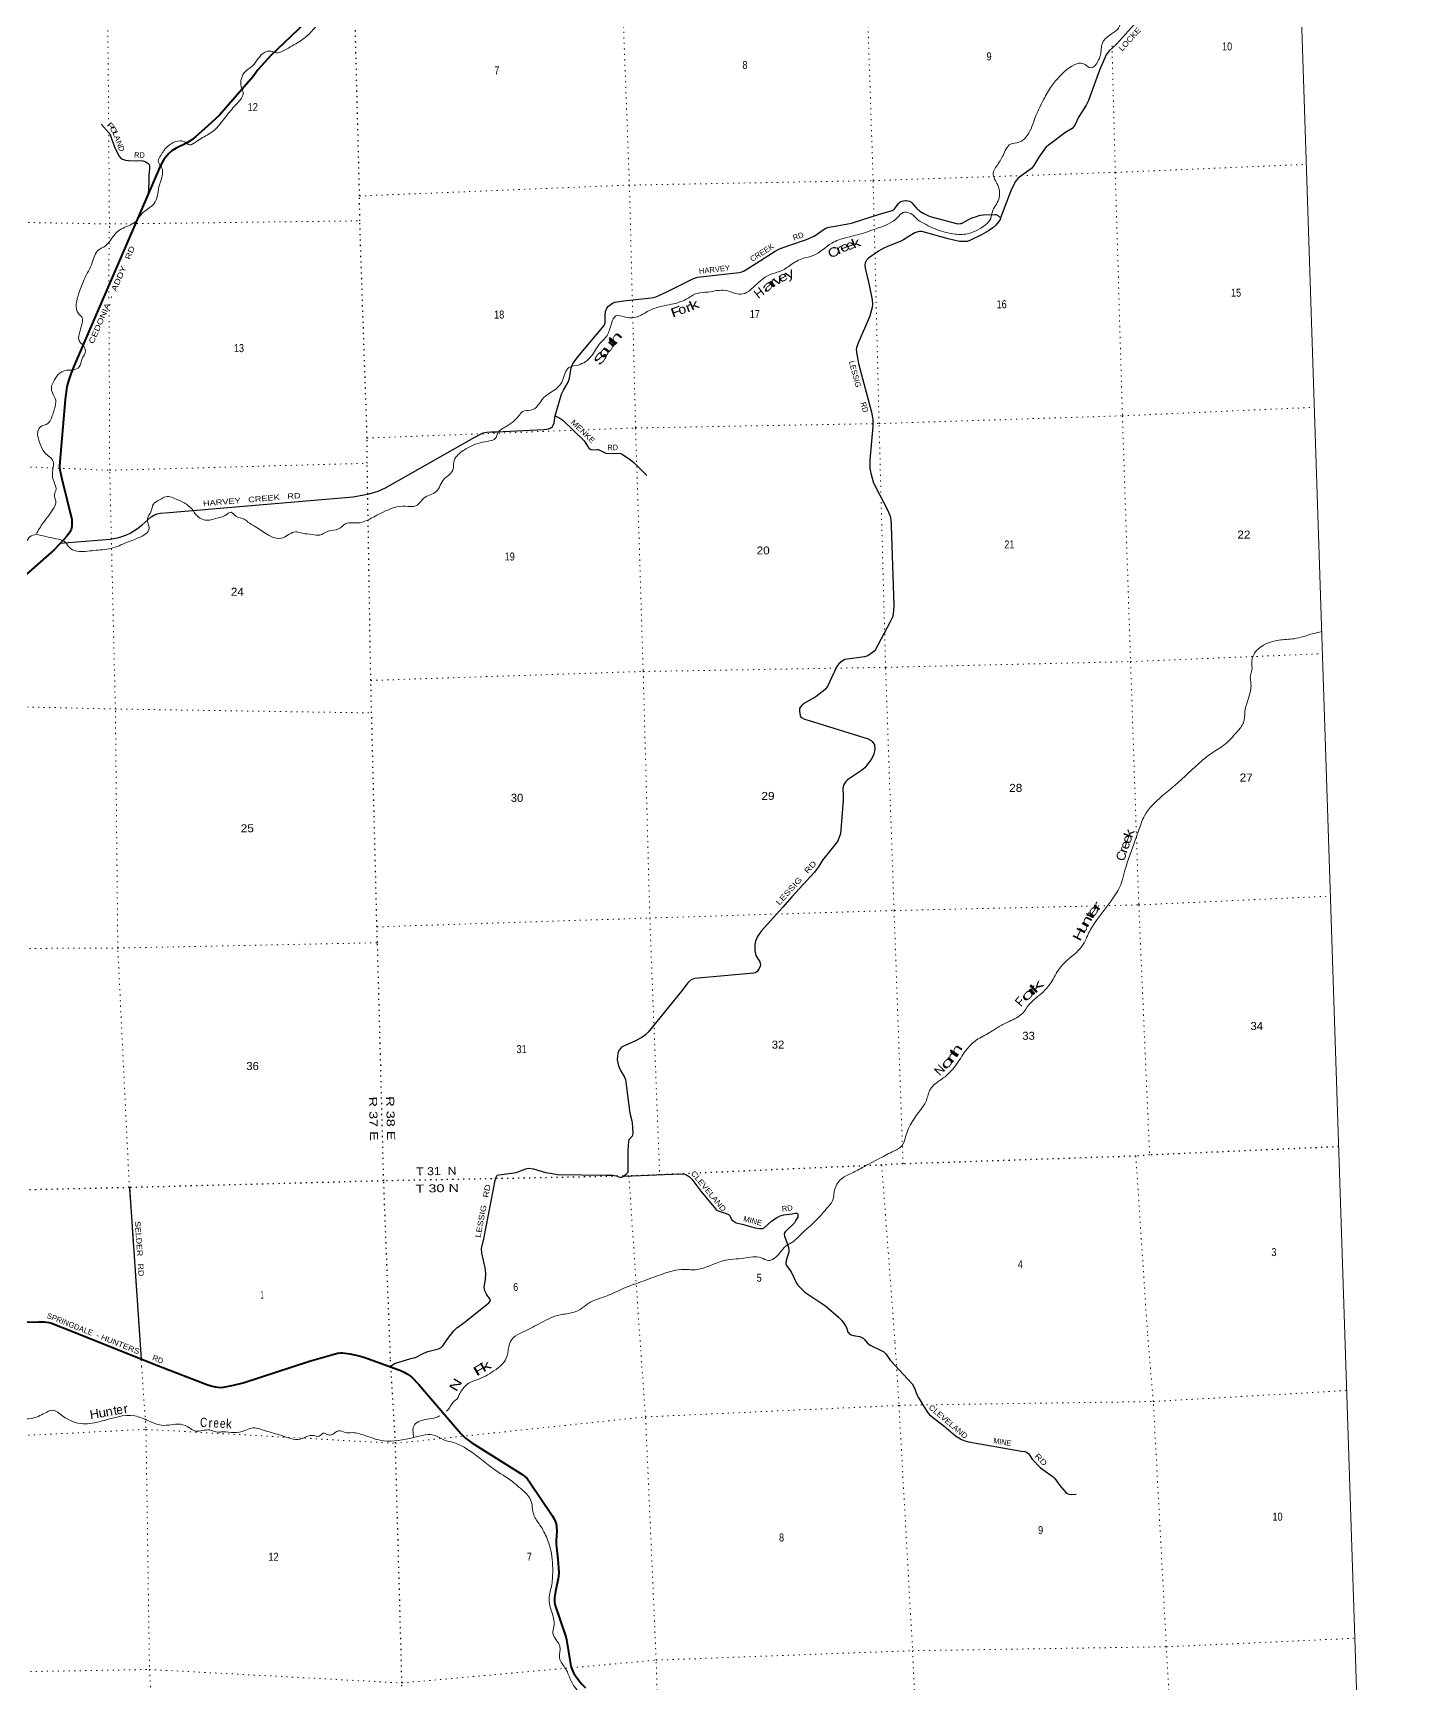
# Model space of a CAD drawing. Header units: feet. Extents: x 489137 to 739700, y 189004 to 379547.
# Drawn here: x 709501 to 739700, y 233906 to 270009 of the extents above; entities that cross this region are included whole.
import ezdxf
from ezdxf.enums import TextEntityAlignment as Align

# ---------------------------------------------------------------- set-up
doc = ezdxf.new("R2010")
doc.units = ezdxf.units.FT
doc.header["$LTSCALE"] = 80
doc.linetypes.add('DOTTED', pattern=[1.5, 0.3, -1.2])
for name, color, linetype, lineweight in [('26', 7, 'Continuous', 40), ('29', 7, 'Continuous', 25), ('39', 7, 'Continuous', 13), ('4', 7, 'Continuous', 13), ('6', 7, 'DOTTED', 25), ('7', 7, 'DOTTED', 13)]:
    doc.layers.add(name, color=color, linetype=linetype, lineweight=lineweight)
for name, color, linetype in [('27', 7, 'Continuous'), ('30', 7, 'Continuous'), ('41', 7, 'Continuous')]:
    doc.layers.add(name, color=color, linetype=linetype)

msp = doc.modelspace()

# ---------------------------------------------------------------- linework, layer by layer
at = {"layer": '26'}
for points in [[(719303.19, 273898.74), (714704.37, 269519.16), (714420.96, 269206.15), (714313.46, 269058), (713581.31, 268214.75), (713317.4, 267972.49), (713063.86, 267744.11), (712972.5, 267670.28), (712860.06, 267603.48), (712630.29, 267490.63), (712547.34, 267438.23), (712473.55, 267374.95), (712364.62, 267241.34), (712289.02, 267112.58), (710402, 262740.1), (710330.16, 262554.67), (710276.11, 262400.2), (710242.32, 262269.88), (710205.23, 261998.24), (710083.61, 260545.1), (710085.96, 260457.44), (710128.57, 260263.13), (710346.54, 259369.53), (710353.01, 259304.23), (710349.49, 259219.85), (710331.93, 259153.05), (710302.71, 259094.87), (710251.11, 259012.41), (710179.16, 258938.52), (709961.51, 258708.75), (709779.52, 258547.87), (706950.47, 256063.88)], [(707394.48, 242034.16), (708233.36, 242043.89), (708317.69, 242033.34), (708406.59, 242000.26), (708647.24, 241923.67), (708953.68, 241829.42), (709017.18, 241819.94), (709083.69, 241815.35), (709615.98, 241823.06), (709749.56, 241822.43), (709796.99, 241817.16), (709849.7, 241810.13), (709907.68, 241794.3), (710145.39, 241698.52), (712246.54, 240859.62)], [(712246.54, 240859.62), (713301.57, 240457.13), (713418.19, 240421.83), (713488.34, 240404.13), (713591.48, 240390.19), (713666.75, 240392.97), (713884.18, 240437.6), (714096.15, 240489.65), (715544.13, 240964.94)], [(715544.13, 240964.94), (716161.05, 241138.96), (716222.77, 241146.47), (716271.96, 241146.47), (716431.37, 241123.12), (716635.43, 241078.49), (716732.26, 241051.54), (716856.25, 241006.97)], [(716856.25, 241006.97), (717561.1, 240752.8), (717619.02, 240724.46), (717692.12, 240683.06), (717776.22, 240624.65), (717934.75, 240458.26), (718855.28, 239380.67), (718959.11, 239281.41), (719095.09, 239181.58), (720213.78, 238477.16), (720304.16, 238395.79), (720374.49, 238302.75), (720853.33, 237589.67), (720907.69, 237504.59), (720941.15, 237409.75), (720949.51, 237351.18), (720956.02, 237242.69), (720941.15, 237052.72), (720943.44, 236963.97), (720978.21, 236635.74), (720998.3, 236342.83), (720991.98, 236248.58), (720923.75, 235930.42), (720904.92, 235800.3), (720904.92, 235694.31), (720917.86, 235619.55), (721039.55, 235278.91), (721144.65, 234962.15), (721168.35, 234878.42), (721253.38, 234341.47), (721277.78, 234250.43), (721323.07, 234146.22), (721380.34, 234060.75), (721498.7, 233909.12), (721582.71, 233818.55)]]:
    msp.add_lwpolyline(points, dxfattribs=at)
at = {"layer": '29'}
msp.add_line((711607.5, 244760.75), (711864.53, 241012.14), dxfattribs=at)
for points in [[(733588.94, 270201.31), (733195.72, 269767.02), (733036.95, 269617.27), (732971.61, 269531.56), (732822.73, 269194.38), (732584.2, 268534.75), (732534.91, 268431.67), (732359.06, 268155.89), (732299.72, 268021.55), (732270.2, 267970.55), (732223.59, 267921.32), (732086.05, 267837.65), (731700.39, 267552.97), (731658.64, 267518.38), (731495.42, 267296.13), (731390.18, 267109.43), (731332.46, 267049.14), (731105.52, 266878.12), (731033.58, 266824.77), (730975.49, 266755.59), (730887.07, 266560.18), (730656.45, 265967.35)], [(710994.61, 268016.33), (711158.46, 267829.6), (711194.05, 267766.32), (711272.54, 267533.83), (711374.65, 267326.33), (711412.42, 267281.19), (711458.5, 267251.12), (711520.61, 267227.06), (711589.6, 267218.44), (711901.18, 267211.48), (711945.34, 267201), (711975.38, 267187.96), (712020.94, 267154.02), (712037.49, 267130.83), (712047.5, 267107.78), (712050.38, 267036.23), (712035.48, 266903.3), (712031.47, 266750.94), (712016.02, 266480.01)], [(710095.05, 258849.73), (711189.81, 258939.95), (711374.34, 258974.72), (711530.61, 259026.84), (711622.77, 259074.95), (711783.04, 259175.19), (711891.59, 259252.16), (712087.56, 259431.79), (712160.7, 259475.41), (712215.78, 259495.94), (712279.89, 259507.97), (712481.81, 259527.36), (716503.36, 259865.39), (716854.12, 259932.73), (717048.01, 259987.08), (717208.27, 260060.73), (719164.42, 261172.61), (719347.93, 261266.06), (719422.44, 261280.39), (719516.21, 261290.11), (719638.48, 261285.52), (720672.92, 261341.5), (720774.35, 261356.27), (720826.44, 261376.32), (720857.97, 261407.86), (720874.53, 261432.45), (720894.56, 261484.57), (720916.73, 261634.29), (721059.51, 262110.41), (721098.91, 262202.25), (721203.09, 262376.66), (721231.89, 262464.73), (721272.67, 262686.36), (721295.24, 262757.55), (721335.31, 262817.69), (721417.83, 262924.53), (721987.96, 263610.44), (722012.47, 263673.69), (722010.23, 263839.36), (722016.48, 263918.26), (722048.53, 263990.43), (722084.59, 264034.54), (722172.74, 264098.69), (722232.85, 264126.75), (722412.8, 264153), (723020.22, 264221.13), (723098.32, 264233), (723174.45, 264261.06), (723378.05, 264357.36), (723903.69, 264619.9), (723967.65, 264646.66), (724031.91, 264668.01), (724160, 264685.08), (724946.53, 264770.89), (725001.56, 264786.29), (725049.64, 264810.35), (725252.68, 264933.17), (725728.42, 265237.81), (725826.97, 265287.47), (726032.31, 265359.65), (726414.62, 265490.86), (726586.26, 265570.13), (726659.73, 265616.25), (726804.63, 265716.47), (726840.29, 265738.9), (726878.76, 265754.56), (726912.82, 265764.58), (727124.65, 265799.38), (727399.18, 265853.4), (728013.12, 266048.9), (728286.59, 266127.08), (728313.21, 266138.45), (728325.23, 266148.48), (728345.26, 266172.53), (728427.22, 266284.36), (728453.45, 266308.85), (728477.49, 266322.89), (728537.59, 266342.93), (728569.65, 266344.94), (728595.69, 266344.94), (728669.74, 266330.96), (728695.86, 266316.87), (728719.9, 266298.83), (728817.88, 266179.88), (728894.2, 266112.39), (728978.34, 266060.27), (729067.5, 266018.98), (729122.59, 265997.12), (729697.57, 265842.76), (729748.54, 265838.05), (729773.69, 265840.75), (729803.75, 265846.77), (730002.26, 265951.7), (730054.17, 265973.06), (730110.27, 265993.11), (730214.44, 266023.18), (730286.57, 266031.2), (730533.96, 266040.83), (730563.04, 266037.21), (730593.36, 266023.18), (730656.45, 265967.35)], [(730662.68, 265963.58), (730624.91, 265886.59), (730556.44, 265805.74), (730492.69, 265750.27), (730396.53, 265682.11), (730240.3, 265594.62), (730003.86, 265481.65), (729931.74, 265453.58), (729844.58, 265446.7), (729763.46, 265449.57), (729512.28, 265511.29), (728934.05, 265666.08), (728877.96, 265666.08), (728846.7, 265662.61), (728785.8, 265642.02), (728672.88, 265570.51), (728537.38, 265485.66), (728465.92, 265450.77), (728189.83, 265340.2), (728092.63, 265297.22), (727992.46, 265239.08), (727768.46, 265086.28), (727728.02, 265038.61), (727699.97, 264982.48), (727691.96, 264942.39), (727699.17, 264869.49), (727780.81, 264529.99), (727848.94, 264175.78), (727856.23, 264076.37), (727848.22, 264004.2), (727840.21, 263956.09), (727800.06, 263816.62), (727535.6, 263212.27), (727507.65, 263128.16), (727503.64, 263096.09), (727509.36, 263027.56), (727554.47, 262783.35), (727839.93, 261716.11), (727868.27, 261555.51), (727865.68, 261406.51), (727798.72, 260677.38), (727804.16, 260489.03), (727829.03, 260355.87), (727876.29, 260194.34), (727930.65, 260067.65), (728188.49, 259582.29), (728243.2, 259441.37), (728256.93, 259360.4), (728270.13, 259242.79), (728323.27, 257483.79), (728309.02, 257303.62), (728292.99, 257235.46), (728247.63, 257135.6), (728115.94, 256888.67)], [(720917.76, 261637.74), (721024.88, 261587.83), (721088.44, 261544.73), (721557.14, 261090.51), (721657.96, 260934.3), (721675.99, 260913.25), (721698.97, 260898.81), (721732.09, 260893.2), (721834.32, 260900.52), (721854.3, 260899.22), (721876.33, 260893.2), (721928.63, 260870.22), (722028.6, 260819.03), (722062.51, 260813.36), (722315.08, 260819.03), (722353.47, 260815.61), (722385.2, 260802.99), (722569.85, 260675.5), (722649.61, 260608.27), (722926.4, 260335.55)], [(728115.94, 256888.67), (727909.67, 256501.9), (727860.26, 256459.66), (727808.17, 256423.57), (727756.08, 256391.5), (727682.97, 256371.23), (727255.2, 256308.71), (727215.17, 256287.26), (727163.08, 256251.17), (727119.01, 256211.08), (727079.92, 256158.03), (726958.19, 255892.61), (726882.61, 255729.96), (726823.12, 255654.88), (726629.86, 255499.4), (726337.68, 255331.03), (726283.91, 255276.93), (726265.56, 255234.81), (726262.02, 255177.15), (726273.57, 255086.46), (726293.61, 255050.38), (726318.75, 255036.31), (726373.74, 255006.28), (726475.18, 254972.34), (727762.18, 254570.98), (727828.2, 254535.18), (727848.24, 254519.14), (727899.34, 254439.61), (727912.35, 254350.75), (727889.95, 254239.48), (727844.23, 254146.28), (727759.79, 254028.18), (727691.97, 253941.8), (727618.8, 253878.96), (727315.34, 253681.19), (727275.58, 253640.46), (727231.19, 253572.94), (727211.17, 253496.51), (727219.17, 253320.35), (727221.02, 253226.58), (727159.07, 252500.44), (727125.86, 252403.46), (727090.95, 252328.04), (726979.9, 252183.41), (726767.13, 251920.19), (726678.25, 251778.76), (726590.58, 251660.51), (726094.85, 251121), (725898.64, 250894.79), (725424.49, 250370.31), (725344, 250249.2), (725303.93, 250152.98), (725283.74, 250077.86), (725283.9, 249944.49), (725308.41, 249838.83), (725392.08, 249699.92), (725408.32, 249635.27), (725404.1, 249603.7), (725381.78, 249549.41), (725335.99, 249487.43), (725299.93, 249459.36), (725260.95, 249447.44), (723964.17, 249335.95), (723893.55, 249307.01), (723820.8, 249241.1), (723679.21, 249059.58), (722955.97, 248156.33), (722888.94, 248093.99), (722811.73, 248040.06), (722660.14, 247965.25), (722415.05, 247851.62), (722363.28, 247821.52), (722322.9, 247775.44), (722310.88, 247755.4), (722287.81, 247699.29), (722277.96, 247555.63), (722302.86, 247422.62), (722347.01, 247318.48), (722425.4, 247190.67), (722455.12, 247125.93), (722471.88, 247007.04), (722549.52, 246390.97), (722597.31, 246223.53), (722603.37, 246173.72), (722615.39, 245953.2), (722611.39, 245914.12), (722602.02, 245886.81), (722543.27, 245820.9), (722531.26, 245807.87), (722522.07, 245774.48), (722510.84, 245570.24), (722507.63, 245091.96)], [(717849.43, 241038.85), (718044.78, 241140.09), (718135.83, 241177.1), (718367.97, 241236.51), (718424.31, 241261.29), (718464.38, 241297.38), (718572.26, 241463.06), (718704.79, 241630.15), (718772.33, 241693.47), (718954.46, 241826.28), (719469.89, 242239.53), (719506.14, 242287.68), (719501, 242313.48), (719419.1, 242429.04), (719377.93, 242500.18), (719365.7, 242586.15), (719396.77, 242752.9), (719405.98, 242889.09), (719389.73, 243004.79), (719314.94, 243326.43), (719309.81, 243428.35), (719359.89, 243637), (719615.37, 244951.12), (719635.17, 245006.44), (719654.4, 245030.09), (719686.45, 245042.11), (719802.86, 245053.9), (720068.02, 245091.37), (720275.45, 245170.41), (720336.83, 245183.47), (720443.73, 245174.42), (720708.62, 245094.33), (720808.35, 245078.2), (720968.8, 245048.2), (722036.57, 245033.7), (722171.85, 245033.7), (722210.51, 245024.03), (722262.82, 245016.05), (722302.89, 244996.01), (722344.43, 244988.2), (722367, 244992), (722407.07, 245004.03), (722470.98, 245052.07), (722496.17, 245073.58), (722507.63, 245091.96)], [(722426.72, 245014.36), (723670.83, 245062.71), (723745.72, 245057.87), (723791.62, 245038.54), (723856.08, 244993.81), (723909.61, 244945.89), (724102.08, 244685.49), (724422.49, 244298.39), (724450.53, 244270.33), (724482.97, 244251.75), (724657.2, 244196.6), (724710.97, 244174.1), (724746.79, 244135.84), (724779.09, 244065.85), (724809.81, 244035.62), (724879.26, 243993.68), (725007.21, 243959.26), (725293.56, 243882.64), (725388.12, 243865.38), (725452.23, 243865.38), (725487.59, 243882.8), (725656.91, 244031.2), (725760.75, 244101.93), (725840.89, 244142.03), (725921.85, 244165.5), (726100.69, 244189.23), (726169.45, 244200.16), (726207.27, 244201.82), (726221.54, 244192.14), (726229.55, 244168.09), (726223.09, 244117.76), (726185.48, 244047.81), (726149.81, 243991.58), (725946.31, 243793.31), (725925.04, 243755.13), (725932.23, 243699.91), (726005.73, 243499.26), (726029.21, 243410.32), (726031.22, 243375.25), (726026.5, 243348.83), (725990.94, 243238.38), (725965.1, 243133.68), (725965.11, 243092.6), (725978.56, 243060.32), (726077.74, 242919.27), (726199.78, 242672.26), (726227.56, 242628.51), (726269.62, 242580.39), (726357.22, 242493.33), (726399.85, 242458.12), (726752.86, 242229.69), (726828.58, 242174.45), (727113.77, 241928.25), (727187.18, 241851.7), (727256.48, 241762.82), (727289.36, 241701.35), (727322.16, 241602.19), (727331.43, 241589.09), (727345.45, 241571.04), (727369.49, 241553), (727391.53, 241540.97), (727440.61, 241528.54), (727577.11, 241504.06), (727597.88, 241496.87), (727633.94, 241482.84), (727655.98, 241470.81), (727686.96, 241442.15), (727751.21, 241360.14)], [(727751.21, 241360.14), (727810.31, 241318.08), (728079.76, 241183.26), (728104.46, 241168.09), (728120.3, 241155.14), (728147.12, 241122.6), (728242.47, 240987.32), (728728.69, 240468.19), (728773.41, 240387.76), (728831.98, 240222.16), (728856.41, 240178.56), (729052.04, 239860.41), (729081.23, 239819.97), (729108.24, 239794.79), (729416.39, 239553.62), (729675.51, 239331.21), (729745.88, 239286.34), (729806.5, 239254.88), (729876.11, 239225.67), (729960.16, 239200.18), (731119.43, 238998.94), (731191.94, 238987.51), (731236.85, 238970.66), (731268.28, 238942.57), (731352.89, 238824.16), (731533.25, 238635.87), (731581.98, 238592.86), (731809.44, 238437.02), (731848.38, 238396.85), (731958.01, 238242.79), (732087.71, 238093.32), (732114.82, 238073.03), (732150.75, 238059.55), (732212.19, 238050.47), (732313.03, 238055.3)], [(717849.43, 241038.85), (717733.37, 241007.52), (717422.97, 240912.51), (717384.8, 240894.53), (717314.46, 240841.74)]]:
    msp.add_lwpolyline(points, dxfattribs=at)
at = {"layer": '39'}
for points in [[(709568.13, 259046.55), (709722.89, 259296.81), (709963.13, 259632.93), (710000.61, 259767.68), (709969.01, 259912.06), (710006.85, 260036.71), (709987.58, 260120.9), (709928.77, 260290.56), (709944.43, 260523.56), (709940.18, 260638.61), (709757.21, 260832.07), (709648.4, 261042.36), (709606.87, 261291.48), (709663.47, 261400.64), (709824.66, 261469.14), (709910.42, 261609.68), (709991.65, 261873.34), (709997.87, 261978.66), (709905.12, 262191.56), (709969.37, 262422.27), (710085.19, 262569.97), (710290.85, 262638.05), (710381.76, 262639.32), (710510.39, 262708.1), (710570.79, 262870.04), (710648.09, 263060.98), (710598.4, 263176.69), (710507.67, 263280.53), (710510.6, 263420.09), (710567.22, 263638.4), (710580.7, 263766.21), (710497.88, 263874.37), (710503.71, 264319.23), (710619.92, 264620.54), (710798.19, 264992.81), (710939.6, 265268.76), (711076.04, 265350.51), (711339.52, 265659.17), (711622.94, 265810.91), (711747.35, 265890.2), (711886.42, 266065.01), (712149.36, 266278.67), (712219.66, 266455.03), (712255.05, 266646.29), (712333.66, 266926.03), (712320.74, 267056.93), (712260.58, 267153.79), (712240.25, 267211.66), (712294.4, 267332.87), (712363.17, 267440.5), (712721.22, 267651.49), (712821.17, 267626.82), (712922.53, 267563.79), (713073.47, 267635.96), (713340.44, 267795.19), (713481.62, 267899.71), (713737.67, 268209.08), (713964.75, 268470.11), (714095.01, 268707.76), (714051.75, 268839.58), (714057.45, 269013.6), (714136.94, 269159.98), (714296.04, 269284.99), (714559.9, 269583.56), (714704.4, 269611.03), (714796.5, 269580.01), (714913.27, 269592.32), (715087.83, 269681.51), (715402.13, 269872.77), (715622.99, 270076.81), (715855.89, 270283.32), (715935.95, 270304.41), (716129.8, 270309.41), (716200.98, 270406.98), (716246.3, 270548.07), (716411.38, 270675.32), (716508.51, 270836.48), (716653.59, 271177.24), (716681.34, 271301.53), (716663.79, 271448.44), (716688.33, 271550.38), (716800.7, 271681.78), (716912.25, 271726.24), (717031.03, 271684.06), (717184.21, 271750.24), (717293.97, 271897.71), (717468.09, 271999.01), (717621.67, 272164.24), (717576.31, 272298.01), (717668.84, 272693.46), (717896.66, 272982.64)], [(731863.51, 268962.06), (732282.8, 269319.31), (732459.75, 269343.91), (732641.16, 269247.4), (732784.31, 269385.05), (732843.27, 269521.51), (732889.66, 269798.06), (733088.76, 269989.19), (733237.62, 270117.87), (733321.67, 270304.83), (733498.35, 270501.22), (733837.93, 270774.24), (734233.72, 271057.38), (734326.42, 271064.78)], [(728857.12, 265915.7), (729211.51, 265732.49), (729579.29, 265624.54), (729897.08, 265611.8), (730330.17, 265815.45), (730446.36, 265953.05), (730479.49, 266095.73), (730618.8, 266373.62), (730597.25, 266684.09), (730498.83, 266941.25), (730577.65, 267105.79), (730712.84, 267330.99), (730879.5, 267579.55), (731057.88, 267620.37), (731213.53, 267729.09), (731403.1, 268124), (731605.23, 268561.82), (731774.52, 268848.88), (731863.51, 268962.06)], [(709568.41, 259046.66), (709998.39, 258951.08), (710226.23, 258856.25), (710290.29, 258763.58), (710461.09, 258680.84), (710832.48, 258694.29), (711204.77, 258738.09), (711551.65, 258867.88), (711802.62, 258967.92), (712043.44, 259178.75), (712021.63, 259276.99), (712003.33, 259389.51), (712080.65, 259539.85), (712133.23, 259703.45), (712279.01, 259805.74), (712400.05, 259866.71), (712663.11, 259803.48), (712881.68, 259686.09), (713035.42, 259517.84), (713065.32, 259474.46), (713302.13, 259355.71), (713526.78, 259402.25), (713704.55, 259459.21), (713831.27, 259530.5), (713939.58, 259443.47), (714117.87, 259377.17), (714200.98, 259315.51), (714366.48, 259212.36), (714965.46, 258973.33), (715243.72, 259100.64), (715392.4, 259069.64), (715605.53, 259045.02), (715771.78, 259030.83), (715956.59, 259116.35), (716183.18, 259164.98), (716334.73, 259275.57), (716610.88, 259295.67), (716898.18, 259397.03), (717400.87, 259631.49), (717640.17, 259664.41), (717874.53, 259666.84), (718046.12, 259836.76), (718317.65, 259982.01), (718495.31, 260261.29), (718615.01, 260358.6), (718689.18, 260484.57), (718700.34, 260620.39), (718775.79, 260766.62), (718992.09, 260930.08), (719385.02, 261071.64), (719626.2, 261163.24), (719659.33, 261251.35), (719849.6, 261407.8), (720151.13, 261671.36), (720205.49, 261731.94), (720386.4, 261758.7), (720673.28, 262035.88), (720942.95, 262231.59), (721081.8, 262412.45), (721221.6, 262694.86), (721375.04, 262736.34), (721679.99, 262907.06), (721875.67, 263191.03), (722054.06, 263395.56), (722147.7, 263651.59), (722248.42, 263825.01), (722429.1, 263803.26), (722716.08, 263803.55), (722932.22, 263916.47), (723125.1, 264002.28), (723510.03, 264086.96), (723781.26, 264185.72), (724023.11, 264313.72), (724262.48, 264344.62), (724649.27, 264378.84), (724983.79, 264295.97), (725294.13, 264485.06), (725604.7, 264722.68), (725832.34, 264797.62), (725955.4, 264858.66), (726071.66, 264939.68), (726351.34, 265083.2), (726557.37, 265141.19), (726969.69, 265414.82), (727278.6, 265533.13), (727612.92, 265620.02), (727982.16, 265746.57), (728406.28, 265974.15), (728527.55, 266083.64), (728669.43, 266072.61), (728857.12, 265915.7)], [(706923.93, 256855.67), (707052.44, 257011.24), (707268.35, 257130.22), (707491.44, 257273.71), (707668.55, 257348.85), (708076.87, 257402.04), (708311.55, 257560.1), (708438.94, 257613.22), (708606.12, 257738.52), (708828.76, 257894.12), (708990.15, 258340.57), (709117.71, 258553.36), (709348.61, 258868.93), (709434.97, 258993.32), (709568.41, 259046.66)], [(737681.44, 256918.77), (737499.42, 256875.07), (737077.03, 256764.78), (736742.79, 256730.44), (736250.19, 256496.34), (736151.26, 256274.48), (736156.69, 256072.57), (736124.53, 255958.22), (736135.34, 255774.69), (736078.33, 255457.34), (736003.68, 255179.76), (735968.51, 254927.87), (735834.29, 254731.01), (735540.01, 254435.38), (735257.93, 254247.3), (735061.45, 254094.67), (734476.78, 253562.15), (734196.49, 253325.64), (733806.2, 252893.13), (733693.58, 252604.08), (733574.37, 252274.36), (733356.14, 251615.67), (733286.06, 251378.68), (733197.37, 251207.72), (732689.68, 250506.2), (732542.22, 250230.03), (732489.87, 250114.95), (732356.78, 249942.38), (731977.65, 249591.13), (731784.88, 249283), (731587.86, 249035.35), (731428.99, 248904.29), (731276.84, 248755.28), (731143.9, 248578.67), (730845.52, 248394.05), (730631.4, 248281.2), (730384.31, 248130.77), (730101.41, 247964.9), (729902.76, 247761.66), (729672.61, 247425.91), (729407.64, 247157.61), (729203.01, 247006.7), (729108.58, 246882.01), (729024.59, 246638.46), (728913.63, 246468.71), (728587.16, 245895.02), (728508.04, 245683.98), (728330.55, 245564.37), (728019.24, 245401.51), (727632.65, 245197.53), (727372.93, 245060.79), (727200.53, 244967.64), (727037.45, 244731.33), (726984.27, 244474.75), (726855.29, 244300.3), (726577.53, 243995.16), (726350.46, 243794.93), (726092.37, 243559.22), (725963.93, 243479.79), (725833.83, 243335.62), (725699.11, 243207.45), (725591.53, 243165.16), (725423.56, 243225.77), (725047.84, 243220.25), (724593.31, 243159.32), (724296.14, 243051.54), (724026.34, 242969.01), (723729.19, 242970.37), (723279.96, 242875.28), (722847.18, 242718.13), (722404.6, 242552.54), (722058.76, 242394.49), (721654.38, 242234.33), (721463.44, 242096.04), (721238.04, 242015.12), (720965.1, 241962.79), (720569.54, 241782.73), (720385.1, 241687.12), (720149.01, 241567.41), (719966.06, 241431.43), (719905.11, 241275.62), (719885.13, 241159.7), (719876.98, 241106.85)], [(718546.74, 239871.67), (718574.52, 239898.3), (718712.3, 240092.11), (718785.21, 240154.8), (718823.35, 240232.65), (718886.91, 240339.5), (718962.98, 240432.57), (719291.54, 240591.5), (719670.58, 240820.55), (719809.93, 240959.89), (719876.98, 241106.85)], [(707467.24, 239697.52), (707961.45, 239749.55), (708399.7, 239814.7), (708664.24, 239882.92), (708971.96, 239782.75), (709462.56, 239712.09), (709757.98, 239829.67), (709925.75, 239893.08), (710153.54, 239764.34), (710596.54, 239593.34), (710990.58, 239651.16), (711724.15, 239767.25), (712025.99, 239660.85), (712351.87, 239561.2), (712619.7, 239585.08), (712830.42, 239558.85), (713062.12, 239434.27), (713360.15, 239461.04), (713541.19, 239413.76), (713643.95, 239420.76), (713902.85, 239404), (714131.77, 239446.96), (714277.58, 239501.66), (714571.93, 239445.52), (714940.46, 239337.01), (715340.34, 239261.7), (715540.21, 239332.1), (715634.96, 239336.85), (715758.47, 239324.26), (715843.48, 239387.3), (715947.28, 239357.98), (716020.13, 239352.01), (716181.04, 239443.49), (716325.48, 239405.25), (716485.07, 239401.78), (716767.55, 239337.22), (717164.49, 239223.47), (717820.66, 239292.89)], [(717831.08, 239293.75), (717842.88, 239574.25), (717973.64, 239660.83), (718356.67, 239750.64), (718400.1, 239771.61)], [(717820.66, 239292.89), (718312.11, 239333.33), (718486.23, 239245.45), (718704.04, 239183.07), (718961.85, 239063.28), (719570.41, 238610.29), (719990.43, 238325.53), (720182.83, 238163.46), (720383.19, 237934.98), (720451.23, 237603.71), (720586.82, 237381.44), (720742.75, 237083), (720808.99, 236884.98), (720866.04, 236373.66), (720837.26, 236039.6), (720787.31, 235734.69), (720858.47, 235440.4), (720890.78, 235158.6), (720870.74, 235012.61), (721022.17, 234730.2), (721015.28, 234477.56), (721153.63, 234229.11), (721263.68, 233981.86), (721569.42, 233598.89), (721916.18, 233334.24), (722433.66, 232959.4), (722678.82, 232647.38), (722700.47, 232244.09), (722599.73, 231673.69), (722585.91, 230958.37), (722650.66, 230671.44), (722752.07, 230444.14), (722908.19, 229927.6), (722969.51, 229408.32), (722984.83, 228944.27), (723124.18, 228520.14), (723415.28, 228084.24), (723599.5, 227925.97), (723872.99, 227822.79), (724052.12, 227771.41), (724234.09, 227621.16), (724457.39, 227437.76), (724850.19, 227257.24), (725199.53, 227184.52), (725396.08, 227018.53), (725955.94, 226503.54), (726358.32, 226200.1), (726700.57, 226092.85), (727049.73, 226026.18), (727632.7, 226043), (728126.48, 225932.04), (728434.6, 225888.42), (728718.03, 226001.62), (728990.51, 226215.48), (729260.46, 226306.07), (729515.33, 226289.19), (729875.95, 226245.07), (730095.61, 226188.8), (730290.76, 226141.93), (730724.88, 226069.63), (730948.14, 226239.66), (731126.8, 226275.11), (731524.61, 226201.77), (731808.47, 226088.78), (731865.67, 225854.15), (731738.17, 225371.83), (731684.97, 224903.78), (731642.06, 224640), (731562.83, 224445.86), (731604.18, 224129.98), (731711.1, 223498.92), (731627.93, 223019.91), (731281.31, 222434.33), (731033.92, 222120.22), (730939.48, 221893.32), (730601.53, 221709.89), (730188.75, 221601.04), (729942.79, 221377.85), (729574.62, 220840.12), (729548.72, 220405.17), (729594.71, 219927.86), (729648.99, 219442.71), (729646.38, 219040.74), (729553.06, 218563.46), (729481.98, 218155.47), (729414.6, 217689.03), (729195.86, 217290.92), (728816.03, 216807.39), (728475.11, 216375.46), (727953.3, 215633.36), (727615.07, 215318.65)]]:
    msp.add_spline(points, degree=3, dxfattribs=at)
at = {"layer": '4'}
msp.add_lwpolyline([(489136.84, 372822.34), (519705.79, 373516.18), (550270.46, 374252.07), (580830.76, 375029.99), (611393.28, 375849.96), (641954.65, 376711.97), (672514.8, 377616.02), (703073.68, 378562.1), (733631.22, 379547.32), (739699.91, 195787.95), (708889.59, 194791.66), (678077.93, 193837.75), (647264.99, 192926.23), (616450.81, 192057.09), (585635.48, 191230.33), (554819.03, 190445.97), (524001.53, 189703.99), (493183.04, 189004.41)], close=True, dxfattribs=at)
msp.add_lwpolyline([(489136.84, 372822.34), (519705.79, 373516.18), (550270.46, 374252.07), (580830.76, 375029.99), (611393.28, 375849.96), (641954.65, 376711.97), (672514.8, 377616.02), (703073.68, 378562.1), (733631.22, 379547.32), (739699.91, 195787.95), (708889.59, 194791.66), (678077.93, 193837.75), (647264.99, 192926.23), (616450.81, 192057.09), (585635.48, 191230.33), (554819.03, 190445.97), (524001.53, 189703.99), (493183.04, 189004.41)], close=True, dxfattribs=at)
at = {"layer": '6'}
for points in [[(717318.44, 241021.81), (717169.96, 244907.51), (717034.44, 250115.01), (717021.64, 250462.18), (716905.63, 255140.86), (716887.49, 255851.63), (716809.32, 260600.41), (716807.16, 261152.09), (716646.08, 265901.9), (716642.2, 266445.43), (716521.64, 271192.67), (716518.51, 271770.59), (716430.62, 276508.91), (716433.04, 277210.32), (716247.06, 281868.28), (716248.5, 282486.78), (716114.43, 286963.12)], [(738053.1, 245653.88), (733918.22, 245473.69), (733618, 245448.67), (728527.04, 245278.43), (728061.09, 245253.47), (724081.01, 245079.65)], [(723855.82, 245069.25), (723204.18, 245039.15), (722532.12, 245012.79), (717169.96, 244907.51), (711607.5, 244760.75), (707311.29, 244662.99)], [(719217.07, 196098.59), (719139.39, 197231.27), (718809.98, 202525.12), (718402.7, 207859.13), (718042.41, 213103.62), (717923.02, 218395.45), (717786.05, 223737.27), (717666.07, 228697.88), (717568.65, 233927.74), (717426.5, 239168.42), (717318.44, 241021.81)]]:
    msp.add_lwpolyline(points, dxfattribs=at)
at = {"layer": '7'}
for p, q in [((711162.32, 264213.87), (711159.36, 264920.03)), ((716807.16, 261152.09), (721357.95, 261323.18)), ((728061.09, 245253.47), (728350.24, 241378.54)), ((733618, 245448.67), (733873.31, 241559.19)), ((722532.12, 245012.79), (722790.32, 241198.06))]:
    msp.add_line(p, q, dxfattribs=at)
for points in [[(721762.47, 287145.16), (721907.32, 282823.11), (722048.49, 277407.64), (722346.71, 271953.39), (722543.22, 266681.4), (722678.43, 261372.82), (722844.28, 256055.26), (722988.88, 250656.08), (723204.18, 245039.15)], [(728527.04, 245278.43), (728330.65, 250821.25), (728145.13, 256123.96), (728002.54, 261468.65), (727873.24, 266781.47), (727694.91, 272108.7), (727430.1, 277588.41), (727258.43, 282954.27), (727094.97, 287318.33)], [(711155.24, 268122.45), (711127.64, 271128.68), (711253.03, 276386.05)], [(733096.32, 269729.8), (733167.98, 266961.12), (733323.89, 261639.15), (733501.99, 256263.41), (733682.12, 250942.32), (733918.22, 245473.69)], [(711159.36, 264920.03), (711171.42, 265832.96), (711157, 267873.46)], [(716642.2, 266445.43), (722529.02, 266682.9), (727873.24, 266781.47), (733167.98, 266961.12), (737343.65, 267136.55)], [(706638.65, 265916.64), (711171.42, 265832.96), (716646.08, 265901.9)], [(711876.83, 240847.85), (711607.5, 244760.75), (711355.32, 250000.27), (711301.96, 255226.92), (711178.11, 260446.97), (711163, 264051.95)], [(721638.22, 261333.71), (722678.43, 261372.82), (728002.54, 261468.65), (733323.89, 261639.15), (737519.11, 261823.69)], [(706806.02, 260628), (711178.11, 260446.97), (716809.32, 260600.41)], [(716887.49, 255851.63), (722846.59, 256047.26), (728146.63, 256138.16), (733501.99, 256263.41), (737697.02, 256436.4)], [(706973.86, 255324.96), (711301.96, 255226.92), (716905.63, 255140.86)], [(732795.2, 250921.94), (733682.12, 250942.32), (737872.08, 251135.38)], [(717021.64, 250462.18), (722988.88, 250656.08), (728340.81, 250819.6), (732616.42, 250917.83)], [(707143.02, 249979.83), (711355.32, 250000.27), (717034.44, 250115.01)], [(735396.84, 196512.8), (735996.49, 197675.33), (735707.72, 202889.57), (735454.12, 208074.53), (735229.56, 213232.06), (735115.12, 218633.09), (734853.2, 223967.26), (734576.35, 229329.27), (734284.57, 234719.12), (733999.59, 240082.92), (733873.31, 241559.19)], [(724672.08, 196233.08), (724780.63, 197355.7), (724459.12, 202655.83), (724098.14, 207853.85), (723743.09, 213126.77), (723651.02, 218451.7), (723474.05, 223780.24), (723301.81, 229084.68), (723128.48, 234427.47), (722895.26, 239746.31), (722790.32, 241198.06)], [(728350.24, 241378.54), (728437.99, 239997.14), (728735.08, 234633.7), (728976.83, 229228.26), (729154.9, 223861.38), (729397.1, 218581.17), (729483.36, 213177.31), (729715.76, 207957.4), (730062.85, 202750.9), (730412.65, 197520.25), (730019.4, 196368.43)], [(711876.83, 240847.85), (711970.8, 239473.46), (712048.62, 234222.84), (712331.92, 228988.24), (712472.98, 223644.53), (712633.58, 218323.59), (712749.42, 214623.15)], [(729248.72, 240013.45), (733999.59, 240082.92), (738229.18, 240322.32)], [(707482.63, 239248.62), (711970.8, 239473.46), (717426.5, 239168.42), (722895.26, 239746.31), (728437.99, 239997.14), (729060.31, 240009.66)], [(707644.14, 234145.23), (712048.62, 234222.84), (717568.65, 233927.74), (723128.48, 234427.47), (728735.08, 234633.7), (734284.57, 234719.12), (738408.08, 234905.22)]]:
    msp.add_lwpolyline(points, dxfattribs=at)

# ---------------------------------------------------------------- texts
at = {"layer": '27'}
for s, rotation, width, p in [('CEDONIA  -  ADDY   RD', 66.657, 1.3, (710821.86, 263201.93)), ('- HUNTERS', 338.235, 1.15, (710871.14, 241485.43))]:
    msp.add_text(s, height=120, rotation=rotation, dxfattribs=dict(at, width=width)).set_placement(p)
for s, p in [('SPRINGDALE', (709790.77, 241916.24)), ('RD', (712098.81, 240993.97))]:
    msp.add_text(s, height=120, rotation=338.235, dxfattribs=at).set_placement(p)
at = {"layer": '30'}
for s, rotation, width, p in [('LOCKE', 47.841, 1.15, (733529.33, 269831.44)), ('P', 311.266, 1.7, (711162.86, 267930.72)), ('O', 302.266, 1.25, (711211.27, 267863.41)), ('L', 291.655, 1.3, (711257.13, 267782.64)), ('A', 289.655, 1.15, (711290.51, 267689.37)), ('N', 293.202, 1.1, (711338.15, 267566.65)), ('RD', 358.72, 0.8, (711828.07, 267283.13)), ('CREEK', 32.633, 1.05, (725472.36, 265156.96)), ('RD', 284.975, 0.95, (727623.68, 261811.16)), ('MENKE', 315.899, 1.15, (721488.22, 261254.17)), ('RD', 1.286, 0.8, (722178.53, 260885.98)), ('HARVEY   CREEK   RD', 4.805, 1.25, (714289.93, 259749.58)), ('LESSIG   RD', 48.062, 1.3, (726234.34, 251383.03)), ('LESSIG   RD', 78.998, 1.25, (719396.67, 244237.82)), ('CLEVELAND', 309.615, 1.15, (724228.38, 244645.31)), ('RD', 7.558, 0.9, (726002.48, 244250.54)), ('SELDER   RD', 273.922, 1.2, (711769.57, 243420.54)), ('CLEVELAND', 319.86, 1.1, (729477.26, 239596.46)), ('MINE', 350.152, 0.95, (730688.67, 239140.06)), ('RD', 313.768, 1.3, (731500.57, 238771.18))]:
    msp.add_text(s, height=120, rotation=rotation, dxfattribs=dict(at, width=width)).set_placement(p, align=Align.CENTER)
for s, rotation, p in [('D', 290.202, (711378.06, 267460.36)), ('RD', 18.942, (726253.6, 265509.61)), ('HARVEY', 6.226, (724408.96, 264780.18)), ('LESSIG', 284.975, (727419.26, 262535.7)), ('MINE', 345.52, (725225.16, 243975.25))]:
    msp.add_text(s, height=120, rotation=rotation, dxfattribs=at).set_placement(p, align=Align.CENTER)
at = {"layer": '41'}
for s, rotation, width, p in [('e', 22.954, 1.3, (727279.81, 265239.85)), ('e', 18.958, 1.15, (727398.85, 265279.45)), ('k', 21.543, 1.4, (727533.36, 265326.5)), ('C', 26.488, 1.25, (727048.23, 265128.45)), ('r', 22.954, 1.45, (727166.22, 265187.65)), ('r', 36.339, 1.9, (725740.59, 264479.8)), ('v', 28.19, 1.5, (725828.07, 264529.92)), ('e', 24.859, 1.35, (725934.88, 264588.49)), ('y', 28.085, 1.5, (726085.49, 264664.2)), ('a', 39.92, 1.9, (725630.5, 264406.2)), ('F', 19.208, 1.5, (723598.81, 263822.9)), ('o', 18.714, 1.15, (723724.41, 263873.03)), ('r', 21.302, 1.4, (723870.85, 263917.33)), ('k', 23.821, 1.5, (723995.27, 263974.25)), ('u', 51.56, 1.9, (722157.72, 263092.2)), ('h', 51.019, 1.9, (722319.22, 263279.73)), ('t', 51.486, 1.7, (722250.19, 263196.06)), ('S', 50.747, 1.8, (721987.45, 262840.83)), ('o', 54.31, 1.65, (722060.97, 262971.47)), ('k', 70.315, 1.35, (733562.02, 252477.34)), ('e', 70.315, 1.2, (733516.41, 252349.84)), ('C', 71.947, 1.05, (733392.85, 251980.83)), ('r', 71.392, 1.3, (733434.23, 252111.41)), ('e', 71.392, 1.15, (733472.12, 252221.36)), ('e', 54.123, 1.7, (732756.79, 250752.25)), ('r', 52.101, 1.95, (732840.71, 250862.8)), ('u', 61.821, 1.55, (732545.24, 250409.23)), ('n', 60.98, 1.55, (732620.07, 250545.63)), ('t', 59.432, 1.4, (732691.35, 250665.09)), ('H', 62.159, 1.45, (732460.73, 250256.49)), ('r', 44.492, 2.25, (731427.95, 249011.77)), ('k', 44.123, 2.25, (731515.67, 249093.05)), ('o', 45.314, 2, (731314.9, 248912.65)), ('r', 52.604, 1.95, (729645.85, 247530.44)), ('h', 57.596, 1.65, (729774.98, 247717.91)), ('t', 56.217, 1.55, (729720.18, 247628.65)), ('o', 48.584, 1.9, (729557.17, 247427.09)), ('F', 29.849, 1.8, (719321.85, 240701.13)), ('k', 29.849, 1.65, (719446.26, 240772.92)), ('N', 58.561, 1.4, (718828.41, 240397.2)), ('H', 8.983, 1.05, (710857.99, 239711.2)), ('u', 10.398, 1.1, (711032.53, 239740.19)), ('n', 10.398, 1.05, (711181.23, 239767.48)), ('e', 9.464, 0.95, (711408.73, 239808.14)), ('r', 9.464, 1.05, (711543.18, 239830.15)), ('C', 356.8, 0.8, (713226.64, 239528.06)), ('e', 356.8, 0.8, (713501.56, 239514.57)), ('e', 356.8, 0.8, (713643.3, 239504.77)), ('k', 356.8, 0.95, (713778.53, 239497.2))]:
    msp.add_text(s, height=200, rotation=rotation, dxfattribs=dict(at, width=width)).set_placement(p, align=Align.CENTER)
for s, rotation, p in [('H', 37.662, (725438.89, 264248.4)), ('F', 48.848, (731156.95, 248764.33)), ('N', 45.913, (729395.67, 247262.5)), ('t', 10.398, (711315.67, 239792.34)), ('r', 356.8, (713377.57, 239519.62))]:
    msp.add_text(s, height=200, rotation=rotation, dxfattribs=at).set_placement(p, align=Align.CENTER)
at = {"layer": '6'}
for s, rotation, width, p in [('R 37 E', 271.491, 1.35, (716860.06, 246264.58)), ('R 38 E', 271.491, 1.35, (717234.47, 246272.57)), ('T 31  N', 1.125, 1.15, (718321.89, 245034.12)), ('T 30 N', 1.125, 1.35, (718342.63, 244658.23))]:
    msp.add_text(s, height=175, rotation=rotation, dxfattribs=dict(at, width=width)).set_placement(p, align=Align.CENTER)
at = {"layer": '7'}
for s, width, p in [('10', 0.85, (735613.04, 269627.85)), ('8', 0.85, (725068.43, 269223.26)), ('9', 0.85, (730408.55, 269410.72)), ('7', 0.85, (719645.51, 269105.76)), ('12', 0.85, (714306.79, 268302.64)), ('15', 0.85, (735809.21, 264243.2)), ('18', 0.85, (719695.53, 263765.72)), ('17', 0.85, (725285.83, 263776.02)), ('16', 0.85, (730682.84, 263990.94)), ('13', 0.85, (714004.93, 263031.1)), ('21', 0.85, (730851.72, 258737.42)), ('22', 1.1, (735980.62, 258953.44)), ('19', 0.85, (719925.68, 258474.46)), ('20', 1.1, (725467.09, 258606.13)), ('24', 1.1, (713970.35, 257702.27)), ('27', 1.1, (736030.24, 253641.27)), ('28', 1.1, (730991.38, 253414.52)), ('30', 1.05, (720085.4, 253197.37)), ('29', 1.1, (725573.21, 253238.49)), ('25', 1.1, (714186.14, 252531.22)), ('33', 1.05, (731272.3, 247993.5)), ('34', 1.05, (736261.03, 248206.13)), ('31', 0.85, (720185.58, 247702.57)), ('32', 1.05, (725792.76, 247799.73)), ('36', 1.05, (714302.85, 247331.6)), ('3', 0.85, (736636.21, 243262.95)), ('4', 0.85, (731093.54, 242998.62)), ('6', 0.85, (720055.94, 242500.19)), ('5', 0.85, (725380.15, 242702.01)), ('1', 0.4, (714511.12, 242333.21)), ('10', 0.85, (736716.37, 237477.13)), ('9', 0.85, (731534.57, 237183.19)), ('8', 0.85, (725869.48, 237021.62)), ('12', 0.85, (714760.1, 236599.98)), ('7', 0.85, (720356.48, 236602.34))]:
    msp.add_text(s, height=175, dxfattribs=dict(at, width=width)).set_placement(p, align=Align.CENTER)

doc.saveas('drawing.dxf')
